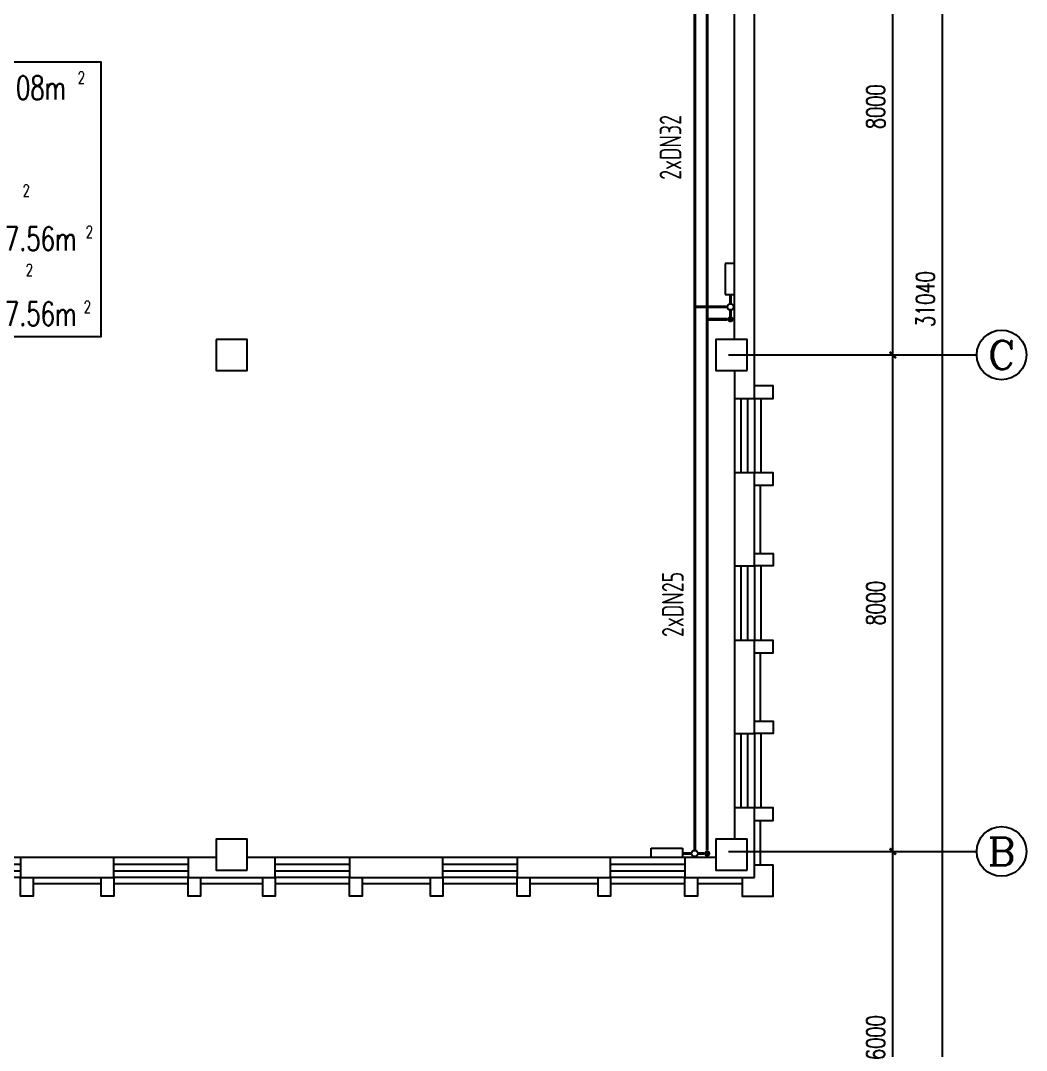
# Model space of a CAD drawing. Extents: x 2297255 to 2381355, y -608375 to -364775.
# Drawn here: x 2352467 to 2368667, y -402704 to -386110 of the extents above; entities that cross this region are included whole.
import ezdxf
from ezdxf.enums import TextEntityAlignment as Align

# ---------------------------------------------------------------- set-up
doc = ezdxf.new("R2010")
doc.units = 0
doc.header["$LTSCALE"] = 1000
doc.header["$MEASUREMENT"] = 0
doc.linetypes.add('DASH', pattern=[0.35, 0.25, -0.1])
for name, color, linetype in [('AXIS', 3, 'Continuous'), ('AXIS_TEXT', 7, 'Continuous'), ('COLUMN', 9, 'Continuous'), ('EQ-采暖分集水器', 7, 'Continuous'), ('PIPE-暖供水', 3, 'Continuous'), ('PIPE-暖回水', 2, 'DASH'), ('PUB_DIM', 3, 'Continuous'), ('TH_TEXT', 7, 'Continuous'), ('VPIPE-暖供水', 3, 'Continuous'), ('VPIPE-暖回水', 2, 'Continuous'), ('WALL', 9, 'Continuous'), ('WINDOW', 4, 'Continuous'), ('排烟计算', 55, 'Continuous')]:
    doc.layers.add(name, color=color, linetype=linetype)
doc.styles.add('_TCH_AXIS', font='COMPLEX', dxfattribs={"bigfont": 'GBCBIG'})
doc.styles.add('_TCH_DIM', font='SIMPLEX', dxfattribs={"bigfont": 'GBCBIG'})
doc.styles.add('_TCH_DIM_T3', font='SIMPLEX', dxfattribs={"width": 0.705882, "bigfont": 'GBCBIG'})
doc.styles.add('COMPLEX', font='COMPLEX')
doc.styles.add('TSSD_Rein', font='Tssdeng.shx', dxfattribs={"width": 0.7, "bigfont": 'hztxt.shx'})
doc.dimstyles.new('_TCH_ARCH&&100', dxfattribs={"dimtxt": 297.5, "dimasz": 100, "dimexe": 250, "dimexo": 300, "dimgap": 126.25, "dimtad": 1, "dimdec": 0, "dimzin": 0, "dimdsep": 46, "dimtxsty": '_TCH_DIM_T3', "dimblk": 'ARCHTICK', "dimcen": 0.09, "dimclrt": 7, "dimazin": 2, "dimtfac": 1, "dimtdec": 0, "dimtix": 1, "dimtmove": 2, "dimatfit": 3, "dimfxl": 30, "dimtolj": 1, "dimtzin": 0, "dimarcsym": 0})

# ---------------------------------------------------------------- blocks, each defined once
blk = doc.blocks.new('_ArchTick')
at = {"color": 0, "linetype": 'ByBlock', "const_width": 0.4}
blk.add_lwpolyline([(-0.5, -0.5), (0.5, 0.5)], dxfattribs=at)
blk = doc.blocks.new('*D127')
at = {"layer": 'Defpoints', "color": 0, "transparency": 16777216}
for p in [(13476, 19089), (14649, 19089), (13476, -11951)]:
    blk.add_point(p, dxfattribs=at)
at = {"layer": 'PUB_DIM', "color": 0, "lineweight": -2, "transparency": 16777216}
for p, q in [((13776, 19089), (14899, 19089)), ((14649, -11951), (14649, 19089)), ((13776, -11951), (14899, -11951))]:
    blk.add_line(p, q, dxfattribs=at)
at = {"layer": 'PUB_DIM', "color": 0, "lineweight": -2, "transparency": 16777216, "xscale": 100, "yscale": 100, "zscale": 100}
for p, rotation in [((14649, 19089), 90), ((14649, -11951), 270)]:
    blk.add_blockref('_ArchTick', p, dxfattribs=dict(at, rotation=rotation))
at = {"layer": 'PUB_DIM', "color": 7, "transparency": 16777216, "insert": (14374, 3569), "char_height": 297.5, "attachment_point": 5, "rotation": 90, "style": '_TCH_DIM_T3'}
blk.add_mtext('\\A1;31040', dxfattribs=at)
blk = doc.blocks.new('*D130')
at = {"layer": 'Defpoints', "color": 0, "transparency": 16777216}
for p in [(12517, 10669), (13849, 10669), (12517, 2669)]:
    blk.add_point(p, dxfattribs=at)
at = {"layer": 'PUB_DIM', "color": 0, "lineweight": -2, "transparency": 16777216}
for p, q in [((12817, 10669), (14099, 10669)), ((13849, 2669), (13849, 10669)), ((12817, 2669), (14099, 2669))]:
    blk.add_line(p, q, dxfattribs=at)
at = {"layer": 'PUB_DIM', "color": 0, "lineweight": -2, "transparency": 16777216, "xscale": 100, "yscale": 100, "zscale": 100}
for p, rotation in [((13849, 10669), 90), ((13849, 2669), 270)]:
    blk.add_blockref('_ArchTick', p, dxfattribs=dict(at, rotation=rotation))
at = {"layer": 'PUB_DIM', "color": 7, "transparency": 16777216, "insert": (13574, 6669), "char_height": 297.5, "attachment_point": 5, "rotation": 90, "style": '_TCH_DIM_T3'}
blk.add_mtext('\\A1;8000', dxfattribs=at)
blk = doc.blocks.new('*D131')
at = {"layer": 'Defpoints', "color": 0, "transparency": 16777216}
for p in [(12517, 2669), (13849, 2669), (12517, -5331)]:
    blk.add_point(p, dxfattribs=at)
at = {"layer": 'PUB_DIM', "color": 0, "lineweight": -2, "transparency": 16777216}
for p, q in [((12817, 2669), (14099, 2669)), ((13849, -5331), (13849, 2669)), ((12817, -5331), (14099, -5331))]:
    blk.add_line(p, q, dxfattribs=at)
at = {"layer": 'PUB_DIM', "color": 0, "lineweight": -2, "transparency": 16777216, "xscale": 100, "yscale": 100, "zscale": 100}
for p, rotation in [((13849, 2669), 90), ((13849, -5331), 270)]:
    blk.add_blockref('_ArchTick', p, dxfattribs=dict(at, rotation=rotation))
at = {"layer": 'PUB_DIM', "color": 7, "transparency": 16777216, "insert": (13574, -1331), "char_height": 297.5, "attachment_point": 5, "rotation": 90, "style": '_TCH_DIM_T3'}
blk.add_mtext('\\A1;8000', dxfattribs=at)
blk = doc.blocks.new('*D132')
at = {"layer": 'Defpoints', "color": 0, "transparency": 16777216}
for p in [(12517, -5331), (13849, -5331), (12517, -11331)]:
    blk.add_point(p, dxfattribs=at)
at = {"layer": 'PUB_DIM', "color": 0, "lineweight": -2, "transparency": 16777216}
for p, q in [((12817, -5331), (14099, -5331)), ((13849, -11331), (13849, -5331)), ((12817, -11331), (14099, -11331))]:
    blk.add_line(p, q, dxfattribs=at)
at = {"layer": 'PUB_DIM', "color": 0, "lineweight": -2, "transparency": 16777216, "xscale": 100, "yscale": 100, "zscale": 100}
for p, rotation in [((13849, -5331), 90), ((13849, -11331), 270)]:
    blk.add_blockref('_ArchTick', p, dxfattribs=dict(at, rotation=rotation))
at = {"layer": 'PUB_DIM', "color": 7, "transparency": 16777216, "insert": (13574, -8331), "char_height": 297.5, "attachment_point": 5, "rotation": 90, "style": '_TCH_DIM_T3'}
blk.add_mtext('\\A1;6000', dxfattribs=at)
blk = doc.blocks.new('*D274')
at = {"layer": 'Defpoints', "color": 0, "transparency": 16777216}
for p in [(13476, 19089), (14649, 19089), (13476, -11951)]:
    blk.add_point(p, dxfattribs=at)
at = {"layer": 'PUB_DIM', "color": 0, "lineweight": -2, "transparency": 16777216}
for p, q in [((13776, 19089), (14899, 19089)), ((14649, -11951), (14649, 19089)), ((13776, -11951), (14899, -11951))]:
    blk.add_line(p, q, dxfattribs=at)
at = {"layer": 'PUB_DIM', "color": 0, "lineweight": -2, "transparency": 16777216, "xscale": 100, "yscale": 100, "zscale": 100}
for p, rotation in [((14649, 19089), 90), ((14649, -11951), 270)]:
    blk.add_blockref('_ArchTick', p, dxfattribs=dict(at, rotation=rotation))
at = {"layer": 'PUB_DIM', "color": 7, "transparency": 16777216, "insert": (14374, 3569), "char_height": 297.5, "attachment_point": 5, "rotation": 90, "style": '_TCH_DIM_T3'}
blk.add_mtext('\\A1;31040', dxfattribs=at)
blk = doc.blocks.new('*D277')
at = {"layer": 'Defpoints', "color": 0, "transparency": 16777216}
for p in [(12517, 10669), (13849, 10669), (12517, 2669)]:
    blk.add_point(p, dxfattribs=at)
at = {"layer": 'PUB_DIM', "color": 0, "lineweight": -2, "transparency": 16777216}
for p, q in [((12817, 10669), (14099, 10669)), ((13849, 2669), (13849, 10669)), ((12817, 2669), (14099, 2669))]:
    blk.add_line(p, q, dxfattribs=at)
at = {"layer": 'PUB_DIM', "color": 0, "lineweight": -2, "transparency": 16777216, "xscale": 100, "yscale": 100, "zscale": 100}
for p, rotation in [((13849, 10669), 90), ((13849, 2669), 270)]:
    blk.add_blockref('_ArchTick', p, dxfattribs=dict(at, rotation=rotation))
at = {"layer": 'PUB_DIM', "color": 7, "transparency": 16777216, "insert": (13574, 6669), "char_height": 297.5, "attachment_point": 5, "rotation": 90, "style": '_TCH_DIM_T3'}
blk.add_mtext('\\A1;8000', dxfattribs=at)
blk = doc.blocks.new('*D278')
at = {"layer": 'Defpoints', "color": 0, "transparency": 16777216}
for p in [(12517, 2669), (13849, 2669), (12517, -5331)]:
    blk.add_point(p, dxfattribs=at)
at = {"layer": 'PUB_DIM', "color": 0, "lineweight": -2, "transparency": 16777216}
for p, q in [((12817, 2669), (14099, 2669)), ((13849, -5331), (13849, 2669)), ((12817, -5331), (14099, -5331))]:
    blk.add_line(p, q, dxfattribs=at)
at = {"layer": 'PUB_DIM', "color": 0, "lineweight": -2, "transparency": 16777216, "xscale": 100, "yscale": 100, "zscale": 100}
for p, rotation in [((13849, 2669), 90), ((13849, -5331), 270)]:
    blk.add_blockref('_ArchTick', p, dxfattribs=dict(at, rotation=rotation))
at = {"layer": 'PUB_DIM', "color": 7, "transparency": 16777216, "insert": (13574, -1331), "char_height": 297.5, "attachment_point": 5, "rotation": 90, "style": '_TCH_DIM_T3'}
blk.add_mtext('\\A1;8000', dxfattribs=at)
blk = doc.blocks.new('*D279')
at = {"layer": 'Defpoints', "color": 0, "transparency": 16777216}
for p in [(12517, -5331), (13849, -5331), (12517, -11331)]:
    blk.add_point(p, dxfattribs=at)
at = {"layer": 'PUB_DIM', "color": 0, "lineweight": -2, "transparency": 16777216}
for p, q in [((12817, -5331), (14099, -5331)), ((13849, -11331), (13849, -5331)), ((12817, -11331), (14099, -11331))]:
    blk.add_line(p, q, dxfattribs=at)
at = {"layer": 'PUB_DIM', "color": 0, "lineweight": -2, "transparency": 16777216, "xscale": 100, "yscale": 100, "zscale": 100}
for p, rotation in [((13849, -5331), 90), ((13849, -11331), 270)]:
    blk.add_blockref('_ArchTick', p, dxfattribs=dict(at, rotation=rotation))
at = {"layer": 'PUB_DIM', "color": 7, "transparency": 16777216, "insert": (13574, -8331), "char_height": 297.5, "attachment_point": 5, "rotation": 90, "style": '_TCH_DIM_T3'}
blk.add_mtext('\\A1;6000', dxfattribs=at)
blk = doc.blocks.new('*D421')
at = {"layer": 'Defpoints', "color": 0, "transparency": 16777216}
for p in [(13476, 19089), (14649, 19089), (13476, -11951)]:
    blk.add_point(p, dxfattribs=at)
at = {"layer": 'PUB_DIM', "color": 0, "lineweight": -2, "transparency": 16777216}
for p, q in [((13776, 19089), (14899, 19089)), ((14649, -11951), (14649, 19089)), ((13776, -11951), (14899, -11951))]:
    blk.add_line(p, q, dxfattribs=at)
at = {"layer": 'PUB_DIM', "color": 0, "lineweight": -2, "transparency": 16777216, "xscale": 100, "yscale": 100, "zscale": 100}
for p, rotation in [((14649, 19089), 90), ((14649, -11951), 270)]:
    blk.add_blockref('_ArchTick', p, dxfattribs=dict(at, rotation=rotation))
at = {"layer": 'PUB_DIM', "color": 7, "transparency": 16777216, "insert": (14374, 3569), "char_height": 297.5, "attachment_point": 5, "rotation": 90, "style": '_TCH_DIM_T3'}
blk.add_mtext('\\A1;31040', dxfattribs=at)
blk = doc.blocks.new('*D424')
at = {"layer": 'Defpoints', "color": 0, "transparency": 16777216}
for p in [(12517, 10669), (13849, 10669), (12517, 2669)]:
    blk.add_point(p, dxfattribs=at)
at = {"layer": 'PUB_DIM', "color": 0, "lineweight": -2, "transparency": 16777216}
for p, q in [((12817, 10669), (14099, 10669)), ((13849, 2669), (13849, 10669)), ((12817, 2669), (14099, 2669))]:
    blk.add_line(p, q, dxfattribs=at)
at = {"layer": 'PUB_DIM', "color": 0, "lineweight": -2, "transparency": 16777216, "xscale": 100, "yscale": 100, "zscale": 100}
for p, rotation in [((13849, 10669), 90), ((13849, 2669), 270)]:
    blk.add_blockref('_ArchTick', p, dxfattribs=dict(at, rotation=rotation))
at = {"layer": 'PUB_DIM', "color": 7, "transparency": 16777216, "insert": (13574, 6669), "char_height": 297.5, "attachment_point": 5, "rotation": 90, "style": '_TCH_DIM_T3'}
blk.add_mtext('\\A1;8000', dxfattribs=at)
blk = doc.blocks.new('*D425')
at = {"layer": 'Defpoints', "color": 0, "transparency": 16777216}
for p in [(12517, 2669), (13849, 2669), (12517, -5331)]:
    blk.add_point(p, dxfattribs=at)
at = {"layer": 'PUB_DIM', "color": 0, "lineweight": -2, "transparency": 16777216}
for p, q in [((12817, 2669), (14099, 2669)), ((13849, -5331), (13849, 2669)), ((12817, -5331), (14099, -5331))]:
    blk.add_line(p, q, dxfattribs=at)
at = {"layer": 'PUB_DIM', "color": 0, "lineweight": -2, "transparency": 16777216, "xscale": 100, "yscale": 100, "zscale": 100}
for p, rotation in [((13849, 2669), 90), ((13849, -5331), 270)]:
    blk.add_blockref('_ArchTick', p, dxfattribs=dict(at, rotation=rotation))
at = {"layer": 'PUB_DIM', "color": 7, "transparency": 16777216, "insert": (13574, -1331), "char_height": 297.5, "attachment_point": 5, "rotation": 90, "style": '_TCH_DIM_T3'}
blk.add_mtext('\\A1;8000', dxfattribs=at)
blk = doc.blocks.new('*D426')
at = {"layer": 'Defpoints', "color": 0, "transparency": 16777216}
for p in [(12517, -5331), (13849, -5331), (12517, -11331)]:
    blk.add_point(p, dxfattribs=at)
at = {"layer": 'PUB_DIM', "color": 0, "lineweight": -2, "transparency": 16777216}
for p, q in [((12817, -5331), (14099, -5331)), ((13849, -11331), (13849, -5331)), ((12817, -11331), (14099, -11331))]:
    blk.add_line(p, q, dxfattribs=at)
at = {"layer": 'PUB_DIM', "color": 0, "lineweight": -2, "transparency": 16777216, "xscale": 100, "yscale": 100, "zscale": 100}
for p, rotation in [((13849, -5331), 90), ((13849, -11331), 270)]:
    blk.add_blockref('_ArchTick', p, dxfattribs=dict(at, rotation=rotation))
at = {"layer": 'PUB_DIM', "color": 7, "transparency": 16777216, "insert": (13574, -8331), "char_height": 297.5, "attachment_point": 5, "rotation": 90, "style": '_TCH_DIM_T3'}
blk.add_mtext('\\A1;6000', dxfattribs=at)
blk = doc.blocks.new('_FZHK')
blk.add_lwpolyline([(-0.5, -0.5), (0.5, -0.5), (0.5, 0.5), (-0.5, 0.5)], close=True)
blk = doc.blocks.new('$WINLIB2D$00000001')
at = {"color": 0}
for points in [[(-0.5, 0.5), (-0.5, -0.5)], [(-0.5, 0.5), (0.5, 0.5)], [(0.5, -0.5), (0.5, 0.5)], [(0.5, 0.167), (-0.5, 0.167)], [(0.5, -0.167), (-0.5, -0.167)], [(-0.5, -0.5), (0.5, -0.5)]]:
    blk.add_lwpolyline(points, dxfattribs=at)
blk = doc.blocks.new('_AXISO')
blk.add_circle((0, 0), 0.5)
at = {"layer": 'AXIS_TEXT', "style": 'COMPLEX', "width": 1.041667}
blk.add_attdef('A', text='', height=0.56, dxfattribs=at).set_placement((-0.25, -0.28), (0.25, -0.28), align=Align.FIT)
blk = doc.blocks.new('*D458')
at = {"layer": 'Defpoints', "color": 0, "transparency": 16777216}
for p in [(13476, 19089), (14649, 19089), (13476, -11951)]:
    blk.add_point(p, dxfattribs=at)
at = {"layer": 'PUB_DIM', "color": 0, "lineweight": -2, "transparency": 16777216}
for p, q in [((13776, 19089), (14899, 19089)), ((14649, -11951), (14649, 19089)), ((13776, -11951), (14899, -11951))]:
    blk.add_line(p, q, dxfattribs=at)
at = {"layer": 'PUB_DIM', "color": 0, "lineweight": -2, "transparency": 16777216, "xscale": 100, "yscale": 100, "zscale": 100}
for p, rotation in [((14649, 19089), 90), ((14649, -11951), 270)]:
    blk.add_blockref('_ArchTick', p, dxfattribs=dict(at, rotation=rotation))
at = {"layer": 'PUB_DIM', "color": 7, "transparency": 16777216, "insert": (14374, 3569), "char_height": 297.5, "attachment_point": 5, "rotation": 90, "style": '_TCH_DIM_T3'}
blk.add_mtext('\\A1;31040', dxfattribs=at)
blk = doc.blocks.new('*D461')
at = {"layer": 'Defpoints', "color": 0, "transparency": 16777216}
for p in [(12517, 10669), (13849, 10669), (12517, 2669)]:
    blk.add_point(p, dxfattribs=at)
at = {"layer": 'PUB_DIM', "color": 0, "lineweight": -2, "transparency": 16777216}
for p, q in [((12817, 10669), (14099, 10669)), ((13849, 2669), (13849, 10669)), ((12817, 2669), (14099, 2669))]:
    blk.add_line(p, q, dxfattribs=at)
at = {"layer": 'PUB_DIM', "color": 0, "lineweight": -2, "transparency": 16777216, "xscale": 100, "yscale": 100, "zscale": 100}
for p, rotation in [((13849, 10669), 90), ((13849, 2669), 270)]:
    blk.add_blockref('_ArchTick', p, dxfattribs=dict(at, rotation=rotation))
at = {"layer": 'PUB_DIM', "color": 7, "transparency": 16777216, "insert": (13574, 6669), "char_height": 297.5, "attachment_point": 5, "rotation": 90, "style": '_TCH_DIM_T3'}
blk.add_mtext('\\A1;8000', dxfattribs=at)
blk = doc.blocks.new('*D462')
at = {"layer": 'Defpoints', "color": 0, "transparency": 16777216}
for p in [(12517, 2669), (13849, 2669), (12517, -5331)]:
    blk.add_point(p, dxfattribs=at)
at = {"layer": 'PUB_DIM', "color": 0, "lineweight": -2, "transparency": 16777216}
for p, q in [((12817, 2669), (14099, 2669)), ((13849, -5331), (13849, 2669)), ((12817, -5331), (14099, -5331))]:
    blk.add_line(p, q, dxfattribs=at)
at = {"layer": 'PUB_DIM', "color": 0, "lineweight": -2, "transparency": 16777216, "xscale": 100, "yscale": 100, "zscale": 100}
for p, rotation in [((13849, 2669), 90), ((13849, -5331), 270)]:
    blk.add_blockref('_ArchTick', p, dxfattribs=dict(at, rotation=rotation))
at = {"layer": 'PUB_DIM', "color": 7, "transparency": 16777216, "insert": (13574, -1331), "char_height": 297.5, "attachment_point": 5, "rotation": 90, "style": '_TCH_DIM_T3'}
blk.add_mtext('\\A1;8000', dxfattribs=at)
blk = doc.blocks.new('*D463')
at = {"layer": 'Defpoints', "color": 0, "transparency": 16777216}
for p in [(12517, -5331), (13849, -5331), (12517, -11331)]:
    blk.add_point(p, dxfattribs=at)
at = {"layer": 'PUB_DIM', "color": 0, "lineweight": -2, "transparency": 16777216}
for p, q in [((12817, -5331), (14099, -5331)), ((13849, -11331), (13849, -5331)), ((12817, -11331), (14099, -11331))]:
    blk.add_line(p, q, dxfattribs=at)
at = {"layer": 'PUB_DIM', "color": 0, "lineweight": -2, "transparency": 16777216, "xscale": 100, "yscale": 100, "zscale": 100}
for p, rotation in [((13849, -5331), 90), ((13849, -11331), 270)]:
    blk.add_blockref('_ArchTick', p, dxfattribs=dict(at, rotation=rotation))
at = {"layer": 'PUB_DIM', "color": 7, "transparency": 16777216, "insert": (13574, -8331), "char_height": 297.5, "attachment_point": 5, "rotation": 90, "style": '_TCH_DIM_T3'}
blk.add_mtext('\\A1;6000', dxfattribs=at)
blk = doc.blocks.new('A$C7281566F')
for p, q in [((11720.5, 1969.4), (11720.5, 769.4)), ((11720.2, -530.6), (11720.2, 569.4)), ((11720.5, -730.6), (11720.5, -1930.6)), ((11720.2, -3230.6), (11720.2, -2130.6)), ((11720.5, -3430.6), (11720.5, -4630.6)), ((11720.2, -5550.6), (11720.2, -4830.6)), ((2500.5, -5850.6), (1300.5, -5850.6)), ((5100.5, -5850.6), (3900.5, -5850.6)), ((7800.5, -5850.6), (6600.5, -5850.6)), ((10500.5, -5850.6), (9300.5, -5850.6))]:
    blk.add_line(p, q)
for points in [[(11620.2, 1969.4), (11920.2, 1969.4), (11920.2, 2169.4), (11620.2, 2169.4)], [(11620.2, 569.4), (11920.2, 569.4), (11920.2, 769.4), (11620.2, 769.4)], [(11620.2, -530.6), (11920.2, -530.6), (11920.2, -730.6), (11620.2, -730.6)], [(11620.2, -2130.6), (11920.2, -2130.6), (11920.2, -1930.6), (11620.2, -1930.6)], [(11620.2, -3230.6), (11920.2, -3230.6), (11920.2, -3430.6), (11620.2, -3430.6)], [(11620.2, -4830.6), (11920.2, -4830.6), (11920.2, -4630.6), (11620.2, -4630.6)], [(11420.5, -5750.6), (11420.5, -6050.6), (11920.5, -6050.6), (11920.5, -5550.6), (11620.5, -5550.6)], [(0.5, -5750.6), (0.5, -6050.6), (-199.5, -6050.6), (-199.5, -5750.6)], [(1300.5, -5750.6), (1300.5, -6050.6), (1100.5, -6050.6), (1100.5, -5750.6)], [(2700.5, -5750.6), (2700.5, -6050.6), (2500.5, -6050.6), (2500.5, -5750.6)], [(3900.5, -5750.6), (3900.5, -6050.6), (3700.5, -6050.6), (3700.5, -5750.6)], [(5300.5, -5750.6), (5300.5, -6050.6), (5100.5, -6050.6), (5100.5, -5750.6)], [(6600.5, -5750.6), (6600.5, -6050.6), (6400.5, -6050.6), (6400.5, -5750.6)], [(8000.5, -5750.6), (8000.5, -6050.6), (7800.5, -6050.6), (7800.5, -5750.6)], [(9300.5, -5750.6), (9300.5, -6050.6), (9100.5, -6050.6), (9100.5, -5750.6)], [(10700.5, -5750.6), (10700.5, -6050.6), (10500.5, -6050.6), (10500.5, -5750.6)], [(1100.5, -5850.6), (0.5, -5850.6)], [(3700.5, -5850.6), (2700.5, -5850.6)], [(6400.5, -5850.6), (5300.5, -5850.6)], [(9100.5, -5850.6), (8000.5, -5850.6)], [(11420.5, -5850.6), (10700.5, -5850.6)]]:
    blk.add_lwpolyline(points)
at = {"layer": 'AXIS'}
for p, q in [((11200.5, 2669.4), (15200.5, 2669.4)), ((11200.5, -5330.6), (15200.5, -5330.6))]:
    blk.add_line(p, q, dxfattribs=at)
at = {"layer": 'WALL'}
for p, q in [((11620.5, 2669.4), (11620.5, 10669.4)), ((11300.5, 2919.4), (11300.5, 10369.4)), ((11620.5, 1969.4), (11620.5, 2669.4)), ((11300.5, 2419.4), (11300.5, 1969.4)), ((11300.5, 1969.4), (11620.5, 1969.4)), ((11620.5, 769.4), (11300.5, 769.4)), ((11300.5, 769.4), (11300.5, -730.6)), ((11620.5, -730.6), (11620.5, 769.4)), ((11300.5, -730.6), (11620.5, -730.6)), ((11620.5, -1930.6), (11300.5, -1930.6)), ((11300.5, -1930.6), (11300.5, -3430.6)), ((11620.5, -3430.6), (11620.5, -1930.6)), ((11300.5, -3430.6), (11620.5, -3430.6)), ((11620.5, -4630.6), (11300.5, -4630.6)), ((11300.5, -4630.6), (11300.5, -5130.6)), ((11620.5, -5750.6), (11620.5, -4630.6)), ((1300.5, -5430.6), (-199.5, -5430.6)), ((-199.5, -5430.6), (-199.5, -5750.6)), ((1300.5, -5750.6), (1300.5, -5430.6)), ((2950.5, -5430.6), (2500.5, -5430.6)), ((2500.5, -5430.6), (2500.5, -5750.6)), ((3900.5, -5430.6), (3450.5, -5430.6)), ((3900.5, -5750.6), (3900.5, -5430.6)), ((6600.5, -5430.6), (5100.5, -5430.6)), ((5100.5, -5430.6), (5100.5, -5750.6)), ((6600.5, -5750.6), (6600.5, -5430.6)), ((9300.5, -5430.6), (7800.5, -5430.6)), ((7800.5, -5430.6), (7800.5, -5750.6)), ((9300.5, -5750.6), (9300.5, -5430.6)), ((11000.5, -5430.6), (10500.5, -5430.6)), ((10500.5, -5430.6), (10500.5, -5750.6)), ((-199.5, -5750.6), (1300.5, -5750.6)), ((2500.5, -5750.6), (3200.5, -5750.6)), ((3200.5, -5750.6), (3900.5, -5750.6)), ((5100.5, -5750.6), (6600.5, -5750.6)), ((7800.5, -5750.6), (9300.5, -5750.6)), ((10500.5, -5750.6), (11620.5, -5750.6))]:
    blk.add_line(p, q, dxfattribs=at)
at = {"layer": 'AXIS'}
ref = blk.add_blockref('_AXISO', (15600.5, 2669.4), dxfattribs=dict(at, xscale=800, yscale=800, zscale=800))
ref.add_attrib('A', 'C', dxfattribs={"layer": 'AXIS_TEXT', "height": 452.5, "style": '_TCH_AXIS', "width": 1.4}).set_placement((15374.3, 2443.1), (15826.8, 2443.1), align=Align.FIT)
ref = blk.add_blockref('_AXISO', (15600.5, -5330.6), dxfattribs=dict(at, xscale=800, yscale=800, zscale=800))
ref.add_attrib('A', 'B', dxfattribs={"layer": 'AXIS_TEXT', "height": 452.5, "style": '_TCH_AXIS', "width": 1.235294}).set_placement((15374.3, -5556.9), (15826.8, -5556.9), align=Align.FIT)
at = {"layer": 'COLUMN', "yscale": 500, "zscale": 500}
for p, xscale, rotation in [((3200.5, 2669.4), 500, 270), ((11250.5, 2669.4), 500, 90), ((3200.5, -5380.6), 499.9990233504213, 90), ((11250.5, -5380.6), 499.9990233504213, 90)]:
    blk.add_blockref('_FZHK', p, dxfattribs=dict(at, xscale=xscale, rotation=rotation))
at = {"layer": 'WINDOW'}
for p, xscale, yscale, zscale, rotation in [((11460.5, 1369.4), -1200, 320, -1200, 90.00000000009338), ((11460.5, -1330.6), -1200, 320, -1200, 90.00000000009338), ((11460.5, -4030.6), -1200, 320, -1200, 90.00000000009338), ((-799.5, -5590.6), 1200, -320, 1200, 180), ((1900.5, -5590.6), 1200, -320, 1200, 180), ((4500.5, -5590.6), 1200, -320, 1200, 180.0000000000117), ((7200.5, -5590.6), 1200, -320, 1200, 180.0000000000117), ((9900.5, -5590.6), 1200, -320, 1200, 180.0000000000117)]:
    blk.add_blockref('$WINLIB2D$00000001', p, dxfattribs=dict(at, xscale=xscale, yscale=yscale, zscale=zscale, rotation=rotation))
at = {"layer": 'PUB_DIM'}
for p1, p2, distance, picture, middle in [((13476.5, -11950.6), (13476.5, 19089.4), -1172.6, '*D127', (14374.1, 3569.4)), ((13476.5, -11950.6), (13476.5, 19089.4), -1172.6, '*D274', (14374.1, 3569.4)), ((13476.5, -11950.6), (13476.5, 19089.4), -1172.6, '*D421', (14374.1, 3569.4)), ((13476.5, -11950.6), (13476.5, 19089.4), -1172.6, '*D458', (14374.1, 3569.4)), ((12517.1, 2669.4), (12517.1, 10669.4), -1332.2, '*D130', (13574.3, 6669.4)), ((12517.1, 2669.4), (12517.1, 10669.4), -1332.2, '*D277', (13574.3, 6669.4)), ((12517.1, 2669.4), (12517.1, 10669.4), -1332.2, '*D424', (13574.3, 6669.4)), ((12517.1, 2669.4), (12517.1, 10669.4), -1332.2, '*D461', (13574.3, 6669.4)), ((12517.1, -5330.6), (12517.1, 2669.4), -1332.2, '*D131', (13574.3, -1330.6)), ((12517.1, -5330.6), (12517.1, 2669.4), -1332.2, '*D278', (13574.3, -1330.6)), ((12517.1, -5330.6), (12517.1, 2669.4), -1332.2, '*D425', (13574.3, -1330.6)), ((12517.1, -5330.6), (12517.1, 2669.4), -1332.2, '*D462', (13574.3, -1330.6)), ((12517.1, -11330.6), (12517.1, -5330.6), -1332.2, '*D132', (13574.3, -8330.6)), ((12517.1, -11330.6), (12517.1, -5330.6), -1332.2, '*D279', (13574.3, -8330.6)), ((12517.1, -11330.6), (12517.1, -5330.6), -1332.2, '*D426', (13574.3, -8330.6)), ((12517.1, -11330.6), (12517.1, -5330.6), -1332.2, '*D463', (13574.3, -8330.6))]:
    dim = blk.add_aligned_dim(p1=p1, p2=p2, distance=distance, dimstyle='_TCH_ARCH&&100', dxfattribs=at)
    dim.commit()
    dim.dimension.update_dxf_attribs({"geometry": picture, "text_midpoint": middle})

msp = doc.modelspace()

# ---------------------------------------------------------------- hatches: boundary and pattern name
at = {"layer": 'VPIPE-暖回水', "linetype": 'DASH'}
for points in [[(2363951.1, -390922.8), (2363950, -390912.4), (2363946.8, -390902.4), (2363941.6, -390893.4), (2363934.6, -390885.6), (2363926.1, -390879.5), (2363916.6, -390875.2), (2363906.3, -390873), (2363895.9, -390873), (2363885.7, -390875.2), (2363876.1, -390879.5), (2363867.6, -390885.6), (2363860.7, -390893.4), (2363855.4, -390902.4), (2363852.2, -390912.4), (2363851.1, -390922.8), (2363852.2, -390933.2), (2363855.4, -390943.1), (2363860.7, -390952.2), (2363867.6, -390959.9), (2363876.1, -390966.1), (2363885.7, -390970.3), (2363895.9, -390972.5), (2363906.3, -390972.5), (2363916.6, -390970.3), (2363926.1, -390966.1), (2363934.6, -390959.9), (2363941.6, -390952.2), (2363946.8, -390943.1), (2363950, -390933.2)], [(2363575.9, -399531.5), (2363574.8, -399521.1), (2363571.5, -399511.1), (2363566.3, -399502.1), (2363559.3, -399494.3), (2363550.9, -399488.2), (2363541.3, -399483.9), (2363531.1, -399481.7), (2363520.6, -399481.7), (2363510.4, -399483.9), (2363500.9, -399488.2), (2363492.4, -399494.3), (2363485.4, -399502.1), (2363480.2, -399511.1), (2363477, -399521.1), (2363475.9, -399531.5), (2363477, -399541.9), (2363480.2, -399551.8), (2363485.4, -399560.9), (2363492.4, -399568.6), (2363500.9, -399574.8), (2363510.4, -399579), (2363520.6, -399581.2), (2363531.1, -399581.2), (2363541.3, -399579), (2363550.9, -399574.8), (2363559.3, -399568.6), (2363566.3, -399560.9), (2363571.5, -399551.8), (2363574.8, -399541.9)]]:
    msp.add_hatch(color=256, dxfattribs=at).paths.add_polyline_path(points)

# ---------------------------------------------------------------- linework, layer by layer
at = {"layer": 'EQ-采暖分集水器'}
for p, q in [((2363817.4, -390022.8), (2363817.4, -390522.8)), ((2363967.4, -390022.8), (2363817.4, -390022.8)), ((2363817.4, -390022.8), (2363817.4, -390522.8)), ((2363967.4, -390022.8), (2363817.4, -390022.8)), ((2363967.4, -390522.8), (2363967.4, -390022.8)), ((2363967.4, -390522.8), (2363967.4, -390022.8)), ((2363817.4, -390522.8), (2363967.4, -390522.8)), ((2363817.4, -390522.8), (2363967.4, -390522.8)), ((2362625.9, -399447.8), (2363125.9, -399447.8)), ((2362625.9, -399597.8), (2362625.9, -399447.8)), ((2362625.9, -399447.8), (2363125.9, -399447.8)), ((2362625.9, -399597.8), (2362625.9, -399447.8)), ((2363125.9, -399447.8), (2363125.9, -399597.8)), ((2363125.9, -399447.8), (2363125.9, -399597.8)), ((2363125.9, -399597.8), (2362625.9, -399597.8)), ((2363125.9, -399597.8), (2362625.9, -399597.8))]:
    msp.add_line(p, q, dxfattribs=at)
at = {"layer": 'PIPE-暖供水', "linetype": 'Continuous', "const_width": 50}
for points in [[(2363325.9, -385247.8), (2363325.9, -390722.8)], [(2363901.1, -390672.8), (2363901.1, -390522.8)], [(2363325.9, -390722.8), (2363325.9, -399481.5)], [(2363325.9, -390722.8), (2363851.1, -390722.8)], [(2363901.1, -390947.8), (2363901.1, -390772.8)], [(2363275.9, -399531.5), (2363125.9, -399531.5)], [(2363475.9, -399531.5), (2363375.9, -399531.5)]]:
    msp.add_lwpolyline(points, dxfattribs=at)
at = {"layer": 'PIPE-暖供水', "linetype": 'Continuous'}
msp.add_circle((2363901.1, -390722.8), 50, dxfattribs=at)
at = {"layer": 'PIPE-暖回水', "linetype": 'DASH', "const_width": 50}
for points in [[(2363525.9, -384997.8), (2363525.9, -390922.8)], [(2363525.9, -390922.8), (2363525.9, -399481.5)], [(2363525.9, -390922.8), (2363851.1, -390922.8)]]:
    msp.add_lwpolyline(points, dxfattribs=at)
at = {"layer": 'VPIPE-暖供水', "linetype": 'Continuous'}
msp.add_circle((2363325.9, -399531.5), 50, dxfattribs=at)
at = {"layer": '排烟计算'}
msp.add_lwpolyline([(2349227.3, -391198), (2353766.4, -391198), (2353766.4, -386778.9), (2349227.3, -386778.9)], close=True, dxfattribs=at)

# ---------------------------------------------------------------- block references
msp.add_blockref('A$C7281566F', (2352666.9, -394167.1))

# ---------------------------------------------------------------- texts
at = {"layer": 'TH_TEXT', "style": 'TSSD_Rein', "width": 0.7}
for s, p in [('2xDN32', (2363109.4, -388675.5)), ('2xDN25', (2363147.2, -396042.3))]:
    msp.add_text(s, height=350, rotation=90, dxfattribs=at).set_placement(p)
at = {"layer": '排烟计算', "style": '_TCH_DIM', "width": 0.705882}
for s, height, p in [('2', 191.2, (2353387.9, -387121.9)), ('254.08m', 382.5, (2351581, -387383.7)), ('2', 191.2, (2352499.4, -388943.3)), ('2', 191.2, (2352550.8, -390224.4))]:
    msp.add_text(s, height=height, dxfattribs=at).set_placement(p)
at = {"layer": '排烟计算', "color": 1, "style": '_TCH_DIM', "width": 0.705882}
for s, height, p in [('7.56m', 382.5, (2352212.9, -389816.8)), ('2', 191.2, (2353518.5, -389608.6)), ('2', 191.2, (2353483.7, -390818)), ('7.56m', 382.5, (2352212.9, -391026.2))]:
    msp.add_text(s, height=height, dxfattribs=at).set_placement(p)

doc.saveas('drawing.dxf')
